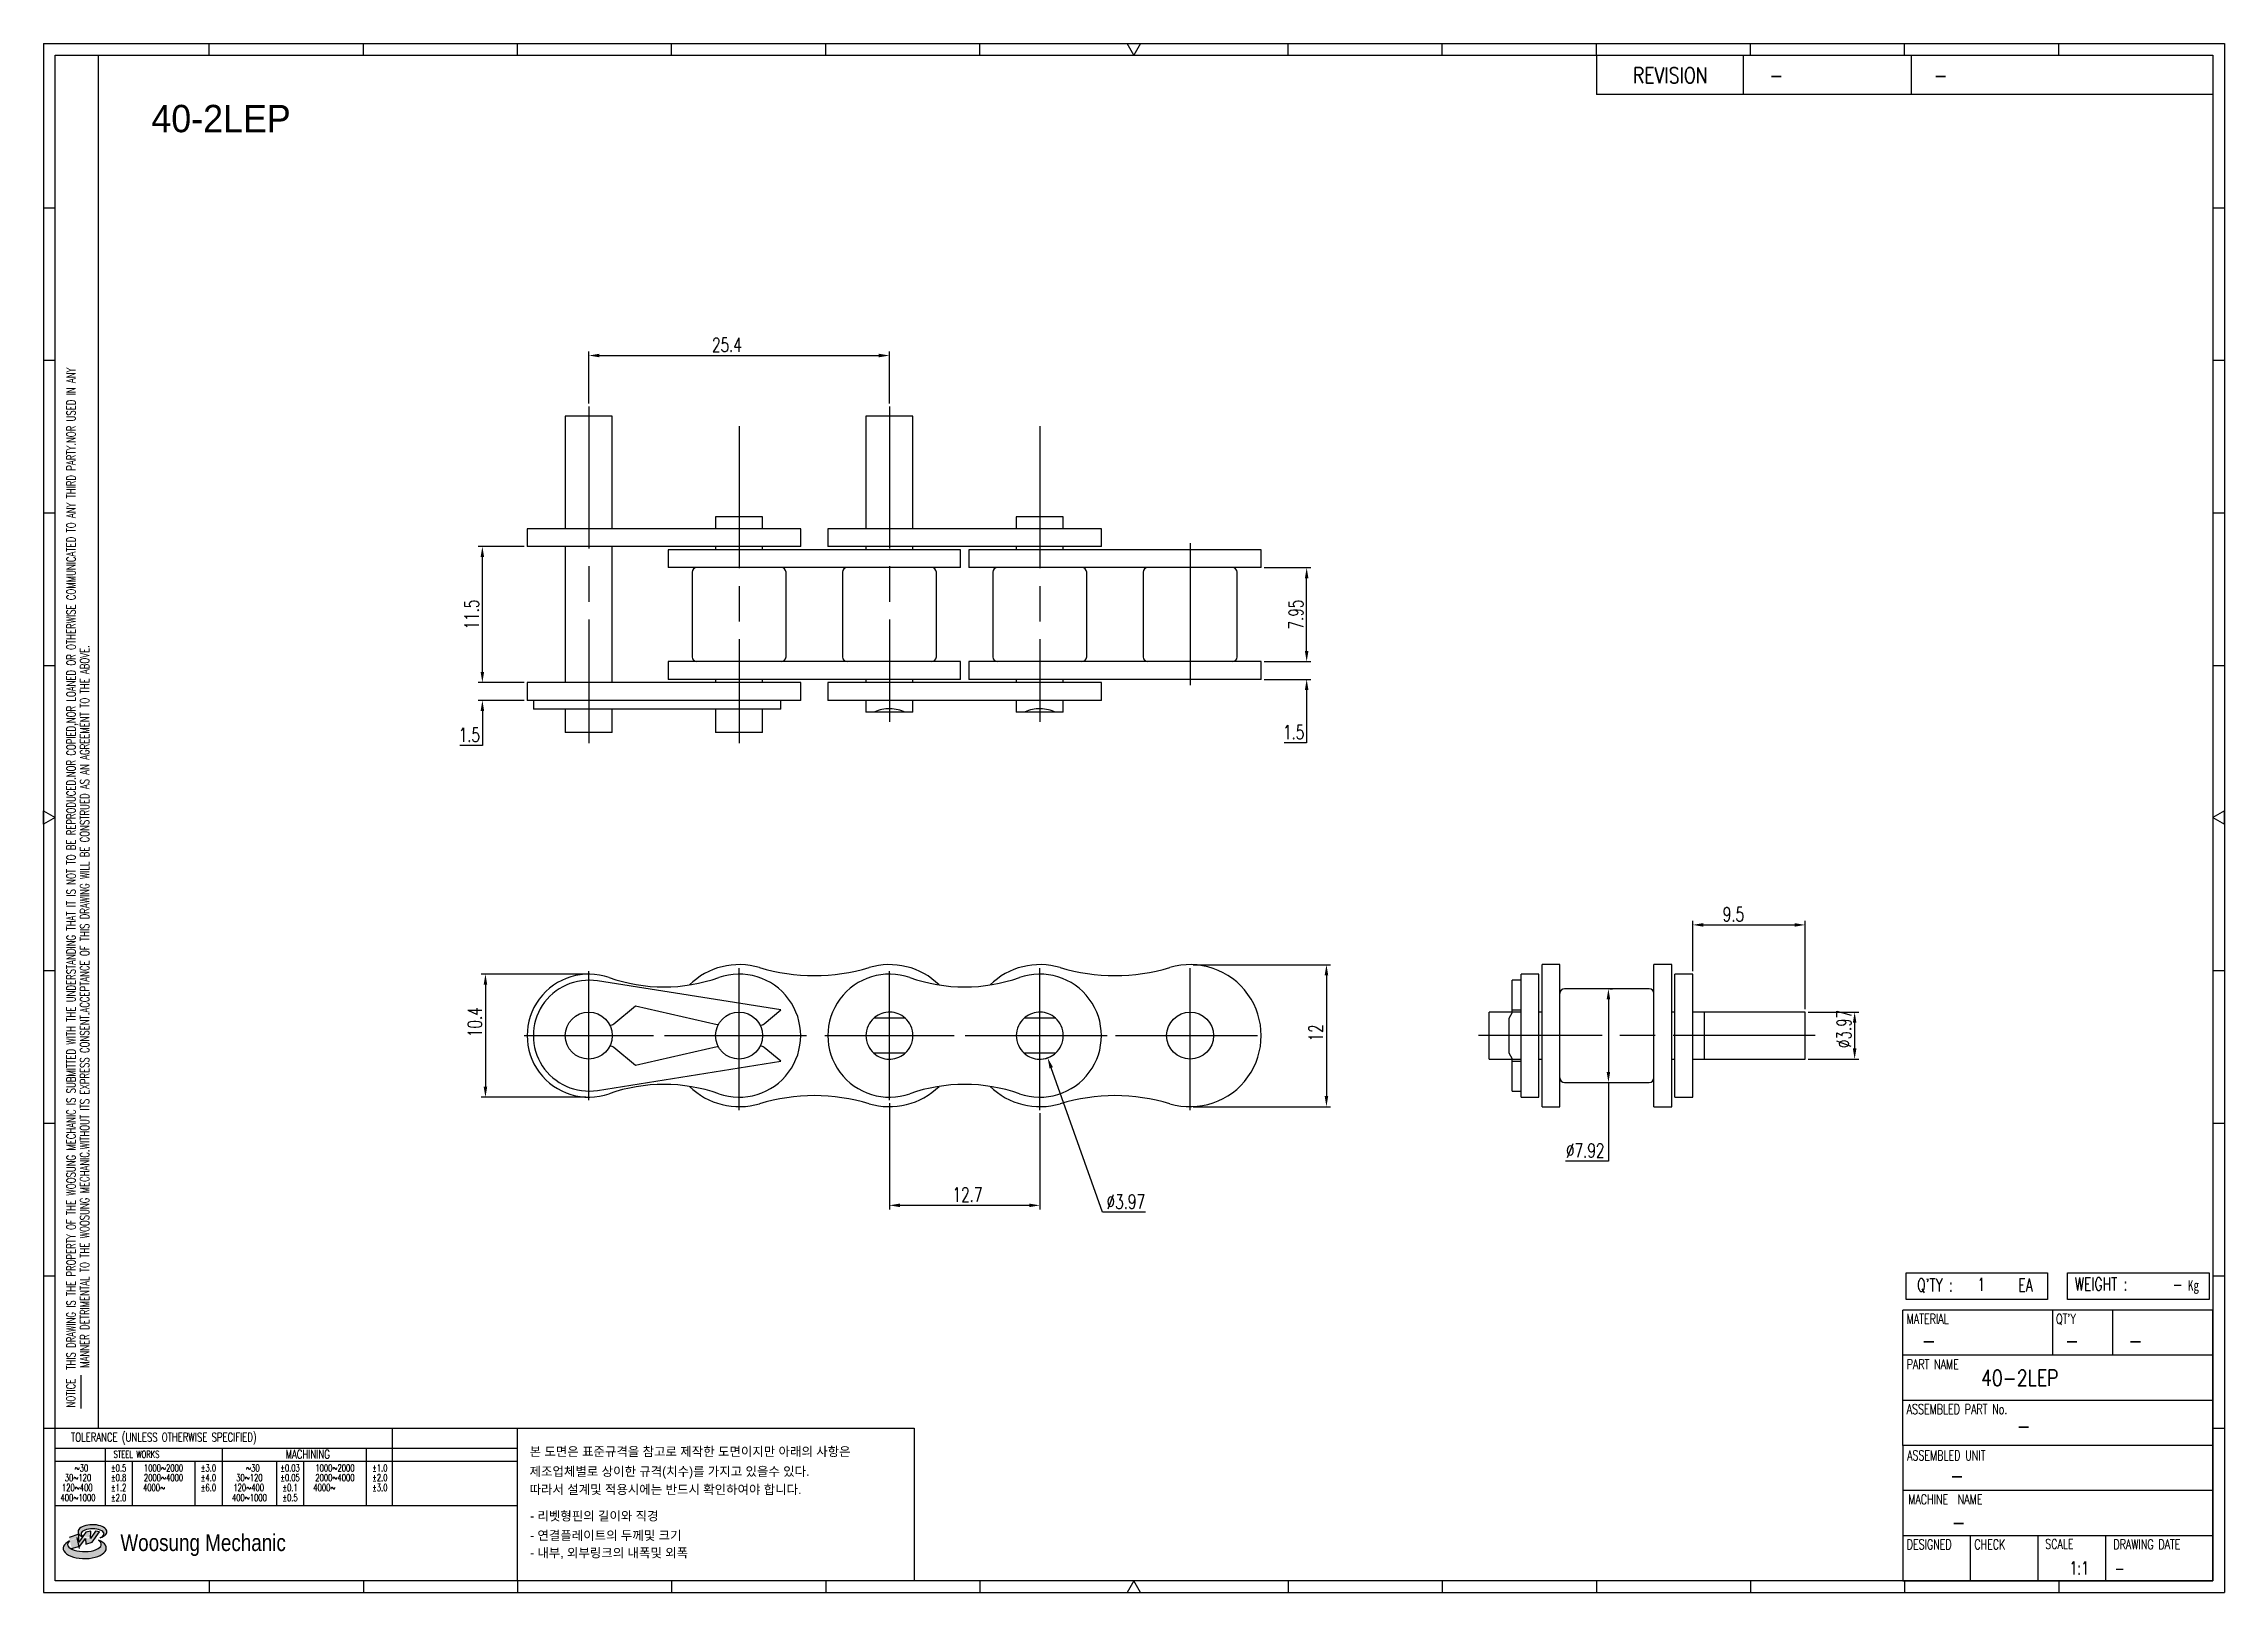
# Model space of a CAD drawing. Header units: millimetres. Extents: x 333 to 518, y 59 to 190.
import ezdxf
from ezdxf.enums import TextEntityAlignment as Align

# ---------------------------------------------------------------- set-up
doc = ezdxf.new("R2010")
doc.units = ezdxf.units.MM
doc.linetypes.add('AM_ISO08W050', pattern=[18, 12, -1.5, 3, -1.5])
doc.layers.get('Defpoints').update_dxf_attribs({"color": 80})
doc.layers.add('CL1', color=140, linetype='AM_ISO08W050', lineweight=25)
for name, color, linetype in [('S-DIM', 7, 'Continuous'), ('TITLE', 7, 'Continuous'), ('도면레이아웃', 7, 'Continuous')]:
    doc.layers.add(name, color=color, linetype=linetype)
doc.styles.add('HAN', font='ROMANS.shx', dxfattribs={"width": 0.7, "bigfont": 'whgtxt.shx'})
doc.styles.add('HKD_ST2', font='romans.shx', dxfattribs={"width": 0.7, "height": 4, "bigfont": '@extfont2.shx'})
doc.styles.add('HSG', font='SIMPLEX.shx', dxfattribs={"width": 0.7, "bigfont": 'HSG.shx'})
doc.styles.add('MtXpl_', font='Gulim.ttf')
doc.styles.add('SLDTEXTSTYLE4', font='arial.ttf', dxfattribs={"width": 0.8})
doc.dimstyles.new('AP0.5', dxfattribs={"dimscale": 0.5, "dimtxt": 2.4, "dimasz": 1.8, "dimexe": 0.7, "dimexo": 0.5, "dimgap": 0.6, "dimtad": 1, "dimtoh": 1, "dimrnd": 0.01, "dimzin": 9, "dimdsep": 46, "dimtxsty": 'HSG', "dimcen": 0, "dimclrd": 251, "dimclre": 251, "dimclrt": 60, "dimazin": 2, "dimtp": 1, "dimtm": 1, "dimtfac": 0.5, "dimtofl": 0, "dimtmove": 0, "dimatfit": 3, "dimfxl": 0, "dimtvp": 1, "dimtolj": 2, "dimlwd": -1, "dimlwe": -1, "dimarcsym": 0})

# ---------------------------------------------------------------- blocks, each defined once
blk = doc.blocks.new('MAST')
at = {"layer": '도면레이아웃'}
h = blk.add_hatch(color=10, dxfattribs=at)
h.paths.add_polyline_path([(1.544, 35.177), (1.554, 34.966), (1.779, 35.034), (2.054, 35.422), (1.908, 35.446), (1.728, 35.167), (1.741, 35.439), (1.547, 35.405), (1.292, 35.041), (1.295, 35.33), (0.943, 35.208), (1.03, 34.8), (1.336, 34.885)])
edge = h.paths.add_edge_path()
edge.add_ellipse((1.795, 35.421), major_axis=(-0.53, 0), ratio=0.487785, start_angle=122.36065, end_angle=403.39574)
edge.add_line((1.411, 35.244), (1.419, 35.261))
edge.add_ellipse((1.798, 35.344), major_axis=(-0.423, 0), ratio=0.444396, start_angle=131.58977, end_angle=386.19408, ccw=False)
edge = h.paths.add_edge_path()
edge.add_ellipse((1.512, 34.815), major_axis=(-0.793, 0), ratio=0.480113, start_angle=314.67633, end_angle=590.85213)
edge.add_ellipse((1.501, 34.958), major_axis=(-0.62, 0), ratio=0.43311, start_angle=331.7024, end_angle=574.42495, ccw=False)
at = {"color": 140}
for p, q in [((0, 90.118), (80.15, 90.118)), ((0, 90.118), (0, 33.191)), ((80.15, 90.118), (80.15, 33.191)), ((57.068, 89.693), (57.068, 88.246)), ((62.47, 89.693), (62.47, 88.246)), ((68.635, 89.693), (68.635, 88.246)), ((79.725, 88.246), (57.068, 88.246)), ((68.449, 43.961), (68.449, 44.936)), ((68.449, 44.936), (73.654, 44.936)), ((73.654, 44.936), (73.654, 43.961)), ((74.39, 43.961), (74.39, 44.936)), ((74.39, 44.936), (79.595, 44.936)), ((79.595, 44.936), (79.595, 43.961)), ((68.336, 38.59), (68.336, 43.563)), ((79.725, 43.563), (68.336, 43.563)), ((73.654, 43.961), (68.449, 43.961)), ((73.827, 43.563), (73.827, 41.905)), ((79.595, 43.961), (74.39, 43.961)), ((76.037, 43.563), (76.037, 41.905)), ((79.725, 38.59), (79.725, 43.563)), ((79.725, 41.905), (68.336, 41.905)), ((79.725, 40.248), (68.336, 40.248)), ((68.336, 38.59), (68.336, 33.616)), ((79.725, 38.59), (68.336, 38.59)), ((79.725, 33.616), (79.725, 38.59)), ((79.725, 36.932), (68.336, 36.932)), ((79.725, 35.274), (68.336, 35.274)), ((70.822, 33.616), (70.822, 35.274)), ((73.309, 33.616), (73.309, 35.274)), ((75.796, 33.616), (75.796, 35.274)), ((0, 33.191), (80.15, 33.191)), ((68.336, 33.616), (79.725, 33.616))]:
    blk.add_line(p, q, dxfattribs=at)
for p, q in [((6.089, 89.693), (6.089, 90.118)), ((11.753, 89.693), (11.753, 90.118)), ((17.418, 89.693), (17.418, 90.118)), ((23.082, 89.693), (23.082, 90.118)), ((28.746, 89.693), (28.746, 90.118)), ((34.411, 89.693), (34.411, 90.118)), ((45.739, 89.693), (45.739, 90.118)), ((51.404, 89.693), (51.404, 90.118)), ((57.068, 89.693), (57.068, 90.118)), ((62.732, 89.693), (62.732, 90.118)), ((68.397, 89.693), (68.397, 90.118)), ((74.061, 89.693), (74.061, 90.118)), ((0, 84.085), (0.425, 84.085)), ((79.725, 84.085), (80.15, 84.085)), ((0, 78.478), (0.425, 78.478)), ((79.725, 78.478), (80.15, 78.478)), ((0, 72.87), (0.425, 72.87)), ((79.725, 72.87), (80.15, 72.87)), ((0, 67.262), (0.425, 67.262)), ((79.725, 67.262), (80.15, 67.262)), ((0, 56.047), (0.425, 56.047)), ((79.725, 56.047), (80.15, 56.047)), ((0, 50.439), (0.425, 50.439)), ((79.725, 50.439), (80.15, 50.439)), ((0, 44.832), (0.425, 44.832)), ((79.725, 44.832), (80.15, 44.832)), ((1.377, 39.947), (1.377, 41.174)), ((0, 39.224), (0.425, 39.224)), ((79.725, 39.224), (80.15, 39.224)), ((6.089, 33.616), (6.089, 33.191)), ((11.753, 33.616), (11.753, 33.191)), ((17.418, 33.616), (17.418, 33.191)), ((23.082, 33.616), (23.082, 33.191)), ((28.746, 33.616), (28.746, 33.191)), ((34.411, 33.616), (34.411, 33.191)), ((45.739, 33.616), (45.739, 33.191)), ((51.404, 33.616), (51.404, 33.191)), ((57.068, 33.616), (57.068, 33.191)), ((62.732, 33.616), (62.732, 33.191)), ((68.397, 33.616), (68.397, 33.191)), ((74.061, 33.616), (74.061, 33.191))]:
    blk.add_line(p, q)
at = {"color": 2}
for p, q in [((2.017, 39.224), (2.017, 89.693)), ((0.425, 39.224), (17.418, 39.224)), ((0.425, 38.487), (17.418, 38.487)), ((2.257, 38.487), (2.257, 36.382)), ((6.557, 38.5), (6.557, 36.382)), ((11.857, 38.487), (11.857, 36.382)), ((12.816, 39.224), (12.816, 36.382)), ((17.418, 33.616), (17.418, 39.224)), ((0.425, 38.012), (17.418, 38.012)), ((3.257, 38.012), (3.257, 36.382)), ((5.557, 38.012), (5.557, 36.382)), ((8.557, 38.012), (8.557, 36.382)), ((9.557, 38.026), (9.557, 36.382)), ((0.425, 36.382), (17.418, 36.382))]:
    blk.add_line(p, q, dxfattribs=at)
for points in [[(40.075, 89.693), (39.83, 90.118), (40.32, 90.118)], [(0.425, 61.679), (0, 61.433), (0, 61.924)], [(79.725, 61.679), (80.15, 61.433), (80.15, 61.924)], [(40.075, 33.616), (39.83, 33.191), (40.32, 33.191)]]:
    blk.add_lwpolyline(points, close=True)
at = {"color": 140}
blk.add_lwpolyline([(0.425, 89.693), (79.725, 89.693), (79.725, 33.616), (0.425, 33.616)], close=True, dxfattribs=at)
at = {"layer": '도면레이아웃'}
for p, q in [((1.295, 35.33), (0.943, 35.208)), ((1.547, 35.405), (1.292, 35.041)), ((1.292, 35.041), (1.295, 35.33)), ((1.741, 35.439), (1.547, 35.405)), ((1.908, 35.446), (1.728, 35.167)), ((1.728, 35.167), (1.741, 35.439)), ((1.779, 35.034), (2.054, 35.422)), ((2.054, 35.422), (1.908, 35.446)), ((1.03, 34.8), (1.336, 34.885)), ((1.224, 35.208), (1.311, 34.8)), ((1.224, 35.208), (1.224, 35.208)), ((1.336, 34.885), (1.544, 35.177)), ((1.419, 35.261), (1.411, 35.244)), ((1.544, 35.177), (1.554, 34.966)), ((1.554, 34.966), (1.779, 35.034))]:
    blk.add_line(p, q, dxfattribs=at)
for centre, major_axis, ratio, start_param, end_param in [((1.795, 35.421), (-0.53, 0), 0.487785, 2.135596, 7.040584), ((1.798, 35.344), (-0.423, 0), 0.444396, 2.296675, 6.740358), ((1.512, 34.815), (-0.793, 0), 0.480113, 5.492138, 10.312315), ((1.501, 34.958), (-0.62, 0), 0.43311, 5.789299, 10.025607)]:
    blk.add_ellipse(centre, major_axis=major_axis, ratio=ratio, start_param=start_param, end_param=end_param, dxfattribs=at)
for s, height, style, width, p in [('REVISION', 0.5806, 'HAN', 0.8, (58.415, 88.664)), ('-', 0.581, 'HAN', 0.8, (63.426, 88.664)), ('-', 0.581, 'HAN', 0.8, (69.468, 88.664)), ("Q'TY : ", 0.4746, 'HKD_ST2', 0.7, (68.857, 44.253)), ('1', 0.475, 'HKD_ST2', 0.7, (71.071, 44.275)), ('EA', 0.4746, 'HKD_ST2', 0.7, (72.578, 44.253)), ('WEIGHT : ', 0.4746, 'HKD_ST2', 0.7, (74.65, 44.286)), ('-', 0.581, 'HAN', 0.8, (69.029, 42.157)), ('-', 0.581, 'HAN', 0.8, (74.289, 42.157)), ('-', 0.581, 'HAN', 0.8, (76.623, 42.157)), ('-', 0.581, 'HAN', 0.8, (72.515, 39.013)), ('-', 0.581, 'HAN', 0.8, (70.067, 37.189)), ('-', 0.581, 'HAN', 0.8, (70.126, 35.48)), ('1:1', 0.4746, 'HKD_ST2', 0.7, (74.458, 33.848)), ('-', 0.475, 'HKD_ST2', 0.7, (76.112, 33.837))]:
    blk.add_text(s, height=height, dxfattribs=dict(style=style, width=width)).set_placement(p)
at = {"color": 6, "style": 'HKD_ST2', "width": 0.7}
for s, p in [(' THIS DRAWING IS THE PROPERTY OF THE WOOSUNG MECHANIC IS SUBMITTED WITH THE UNDERSTANDING THAT IT IS NOT TO BE REPRODUCED.NOR COPIED,NOR LOANED OR OTHERWISE COMMUNICATED TO ANY THIRD PARTY.NOR USED IN ANY', (1.173, 41.217)), ('MANNER DETRIMENTAL TO THE WOOSUNG MECHANIC.WITHOUT ITS EXPRESS CONSENT.ACCEPTANCE OF THIS DRAWING WILL BE CONSTRUED AS AN AGREEMENT TO THE ABOVE.', (1.672, 41.447))]:
    blk.add_text(s, height=0.326266, rotation=90, dxfattribs=at).set_placement(p)
at = {"style": 'HKD_ST2', "width": 0.7}
blk.add_text('-', height=0.475, dxfattribs=at).set_placement((78.613, 44.286), align=Align.RIGHT)
at = {"color": 254, "style": 'HKD_ST2', "width": 0.7}
for s, height, p in [('MATERIAL', 0.3651, (68.474, 43.425)), ("QT'Y", 0.3651, (73.965, 43.425)), ('PART NAME', 0.3651, (68.474, 41.756)), ('ASSEMBLED PART No.', 0.36511, (68.474, 40.109)), ('ASSEMBLED UNIT', 0.36511, (68.49, 38.408)), ('MACHINE  NAME', 0.36511, (68.532, 36.794)), ('DESIGNED', 0.3651, (68.474, 35.136)), ('CHECK', 0.3651, (70.961, 35.136)), ('SCALE', 0.3651, (73.566, 35.153)), ('DRAWING DATE', 0.36511, (76.071, 35.141))]:
    blk.add_text(s, height=height, dxfattribs=at).set_placement(p, align=Align.TOP_LEFT)
at = {"style": 'HKD_ST2', "width": 0.7}
blk.add_text('NOTICE', height=0.3263, rotation=90, dxfattribs=at).set_placement((1.163, 39.988))
blk.add_text('TOLERANCE (UNLESS OTHERWISE SPECIFIED)', height=0.32627, dxfattribs=at).set_placement((4.417, 38.896), align=Align.MIDDLE_CENTER)
at = {"color": 4, "style": 'HKD_ST2', "width": 0.7}
for s, height, p in [('%%12630', 0.261, (1.389, 37.762)), ('1000%%1262000', 0.26101, (4.407, 37.762)), ('%%12630', 0.261, (7.689, 37.762)), ('1000%%1262000', 0.26101, (10.707, 37.762)), ('120%%126400', 0.26101, (1.237, 37.045)), ('30%%126120', 0.261, (1.263, 37.411)), ('4000%%126', 0.261, (4.061, 37.045)), ('2000%%1264000', 0.26101, (4.407, 37.411)), ('120%%126400', 0.26101, (7.537, 37.045)), ('30%%126120', 0.261, (7.563, 37.411)), ('4000%%126', 0.261, (10.321, 37.045)), ('2000%%1264000', 0.26101, (10.707, 37.411)), ('400%%1261000', 0.26101, (1.263, 36.67)), ('400%%1261000', 0.26101, (7.563, 36.67))]:
    blk.add_text(s, height=height, dxfattribs=at).set_placement(p, align=Align.MIDDLE_CENTER)
for s, height, p in [('%%P0.5', 0.261, (2.757, 37.762)), ('STEEL WORKS', 0.26101, (3.416, 38.268)), ('%%P3.0', 0.261, (6.057, 37.762)), ('%%P0.03', 0.261, (9.057, 37.762)), ('MACHINING', 0.3263, (9.707, 38.27)), ('%%P1.0', 0.261, (12.357, 37.762)), ('%%P0.8', 0.261, (2.757, 37.411)), ('%%P1.2', 0.261, (2.757, 37.045)), ('%%P4.0', 0.261, (6.057, 37.411)), ('%%P6.0', 0.261, (6.057, 37.045)), ('%%P0.05', 0.261, (9.057, 37.411)), ('%%P0.1', 0.261, (9.057, 37.045)), ('%%P2.0', 0.261, (12.357, 37.411)), ('%%P3.0', 0.261, (12.357, 37.045)), ('%%P2.0', 0.261, (2.757, 36.67)), ('%%P0.5', 0.261, (9.057, 36.67))]:
    blk.add_text(s, height=height, dxfattribs=at).set_placement(p, align=Align.MIDDLE)
at = {"color": 1, "style": 'SLDTEXTSTYLE4', "width": 0.8}
blk.add_text('Woosung Mechanic', height=0.61957, dxfattribs=at).set_placement((2.822, 34.711))
at = {"layer": 'TITLE', "width": 0.8}
blk.add_text('Kg', height=0.3789, dxfattribs=at).set_placement((78.807, 44.286))
blk = doc.blocks.new('*D2')
at = {"layer": 'Defpoints', "color": 0, "transparency": 16777216}
for p in [(436.32, 137.68), (440.16, 137.68), (436.32, 136.18)]:
    blk.add_point(p, dxfattribs=at)
at = {"layer": 'S-DIM', "color": 251, "transparency": 16777216}
for p, q in [((440.16, 138.58), (440.16, 139.48)), ((436.57, 137.68), (440.51, 137.68)), ((436.57, 136.18), (440.51, 136.18)), ((440.16, 135.28), (440.16, 130.82)), ((440.16, 130.82), (438.26, 130.82))]:
    blk.add_line(p, q, dxfattribs=at)
for points in [[(440.01, 138.58), (440.31, 138.58), (440.16, 137.68)], [(440.01, 135.28), (440.31, 135.28), (440.16, 136.18)]]:
    blk.add_solid(points, dxfattribs=at)
at = {"layer": 'S-DIM', "color": 60, "transparency": 16777216, "insert": (439.06, 131.72), "char_height": 1.2, "attachment_point": 5, "style": 'HSG'}
blk.add_mtext('\\A2;1.5', dxfattribs=at)
blk = doc.blocks.new('*D3')
at = {"layer": 'Defpoints', "color": 0, "transparency": 16777216}
for p in [(436.32, 145.63), (440.16, 145.63), (436.32, 137.68)]:
    blk.add_point(p, dxfattribs=at)
at = {"layer": 'S-DIM', "color": 251, "transparency": 16777216}
for p, q in [((436.57, 145.63), (440.51, 145.63)), ((440.16, 138.58), (440.16, 144.73)), ((436.57, 137.68), (440.51, 137.68))]:
    blk.add_line(p, q, dxfattribs=at)
for points in [[(440.01, 144.73), (440.31, 144.73), (440.16, 145.63)], [(440.01, 138.58), (440.31, 138.58), (440.16, 137.68)]]:
    blk.add_solid(points, dxfattribs=at)
at = {"layer": 'S-DIM', "color": 60, "transparency": 16777216, "insert": (439.26, 141.66), "char_height": 1.2, "attachment_point": 5, "rotation": 90, "style": 'HSG'}
blk.add_mtext('\\A2;7.95', dxfattribs=at)
blk = doc.blocks.new('*D4')
at = {"layer": 'Defpoints', "color": 0, "transparency": 16777216}
for p in [(404.92, 163.54), (379.52, 159.25), (404.92, 159.25)]:
    blk.add_point(p, dxfattribs=at)
at = {"layer": 'S-DIM', "color": 251, "transparency": 16777216}
for p, q in [((379.52, 159.5), (379.52, 163.89)), ((380.42, 163.54), (404.02, 163.54)), ((404.92, 159.5), (404.92, 163.89))]:
    blk.add_line(p, q, dxfattribs=at)
for points in [[(380.42, 163.69), (380.42, 163.39), (379.52, 163.54)], [(404.02, 163.69), (404.02, 163.39), (404.92, 163.54)]]:
    blk.add_solid(points, dxfattribs=at)
at = {"layer": 'S-DIM', "color": 60, "transparency": 16777216, "insert": (391.19, 164.44), "char_height": 1.2, "attachment_point": 5, "style": 'HSG'}
blk.add_mtext('\\A2;25.4', dxfattribs=at)
blk = doc.blocks.new('*D5')
at = {"layer": 'Defpoints', "color": 0, "transparency": 16777216}
for p in [(370.53, 135.91), (374.32, 135.91), (374.32, 134.41)]:
    blk.add_point(p, dxfattribs=at)
at = {"layer": 'S-DIM', "color": 251, "transparency": 16777216}
for p, q in [((370.53, 136.81), (370.53, 137.71)), ((374.07, 135.91), (370.18, 135.91)), ((374.07, 134.41), (370.18, 134.41)), ((370.53, 133.51), (370.53, 130.6)), ((370.53, 130.6), (368.63, 130.6))]:
    blk.add_line(p, q, dxfattribs=at)
for points in [[(370.38, 136.81), (370.68, 136.81), (370.53, 135.91)], [(370.38, 133.51), (370.68, 133.51), (370.53, 134.41)]]:
    blk.add_solid(points, dxfattribs=at)
at = {"layer": 'S-DIM', "color": 60, "transparency": 16777216, "insert": (369.43, 131.5), "char_height": 1.2, "attachment_point": 5, "style": 'HSG'}
blk.add_mtext('\\A2;1.5', dxfattribs=at)
blk = doc.blocks.new('*D6')
at = {"layer": 'Defpoints', "color": 0, "transparency": 16777216}
for p in [(370.53, 147.41), (374.32, 147.41), (374.32, 135.91)]:
    blk.add_point(p, dxfattribs=at)
at = {"layer": 'S-DIM', "color": 251, "transparency": 16777216}
for p, q in [((374.07, 147.41), (370.18, 147.41)), ((370.53, 136.81), (370.53, 146.51)), ((374.07, 135.91), (370.18, 135.91))]:
    blk.add_line(p, q, dxfattribs=at)
for points in [[(370.38, 146.51), (370.68, 146.51), (370.53, 147.41)], [(370.38, 136.81), (370.68, 136.81), (370.53, 135.91)]]:
    blk.add_solid(points, dxfattribs=at)
at = {"layer": 'S-DIM', "color": 60, "transparency": 16777216, "insert": (369.63, 141.66), "char_height": 1.2, "attachment_point": 5, "rotation": 90, "style": 'HSG'}
blk.add_mtext('\\A2;11.5', dxfattribs=at)
blk = doc.blocks.new('*D7')
at = {"layer": 'Defpoints', "color": 0, "transparency": 16777216}
for p in [(482.27, 115.44), (472.77, 111.28), (482.27, 108.07)]:
    blk.add_point(p, dxfattribs=at)
at = {"layer": 'S-DIM', "color": 251, "transparency": 16777216}
for p, q in [((472.77, 111.53), (472.77, 115.79)), ((473.67, 115.44), (481.37, 115.44)), ((482.27, 108.32), (482.27, 115.79))]:
    blk.add_line(p, q, dxfattribs=at)
for points in [[(473.67, 115.59), (473.67, 115.29), (472.77, 115.44)], [(481.37, 115.59), (481.37, 115.29), (482.27, 115.44)]]:
    blk.add_solid(points, dxfattribs=at)
at = {"layer": 'S-DIM', "color": 60, "transparency": 16777216, "insert": (476.21, 116.34), "char_height": 1.2, "attachment_point": 5, "style": 'HSG'}
blk.add_mtext('\\A2;9.5', dxfattribs=at)
blk = doc.blocks.new('*D8')
at = {"layer": 'Defpoints', "color": 0, "transparency": 16777216}
for p in [(482.27, 108.07), (482.27, 104.1), (486.45, 104.1)]:
    blk.add_point(p, dxfattribs=at)
at = {"layer": 'S-DIM', "color": 251, "transparency": 16777216}
for p, q in [((482.52, 108.07), (486.8, 108.07)), ((486.45, 107.17), (486.45, 105)), ((482.52, 104.1), (486.8, 104.1))]:
    blk.add_line(p, q, dxfattribs=at)
for points in [[(486.3, 107.17), (486.6, 107.17), (486.45, 108.07)], [(486.3, 105), (486.6, 105), (486.45, 104.1)]]:
    blk.add_solid(points, dxfattribs=at)
at = {"layer": 'S-DIM', "color": 60, "transparency": 16777216, "insert": (485.55, 106.65), "char_height": 1.2, "attachment_point": 5, "rotation": 90, "style": 'HSG'}
blk.add_mtext('\\A2;%%c3.97', dxfattribs=at)
blk = doc.blocks.new('*D9')
at = {"layer": 'Defpoints', "color": 0, "transparency": 16777216}
for p in [(465.52, 110.04), (465.52, 102.12), (465.65, 102.12)]:
    blk.add_point(p, dxfattribs=at)
at = {"layer": 'S-DIM', "color": 251, "transparency": 16777216}
for p, q in [((465.65, 109.14), (465.65, 103.02)), ((465.77, 110.04), (466, 110.04)), ((465.65, 102.12), (465.65, 95.48)), ((465.77, 102.12), (466, 102.12)), ((465.65, 95.48), (462.03, 95.48))]:
    blk.add_line(p, q, dxfattribs=at)
for points in [[(465.5, 109.14), (465.8, 109.14), (465.65, 110.04)], [(465.5, 103.02), (465.8, 103.02), (465.65, 102.12)]]:
    blk.add_solid(points, dxfattribs=at)
at = {"layer": 'S-DIM', "color": 60, "transparency": 16777216, "insert": (463.69, 96.38), "char_height": 1.2, "attachment_point": 5, "style": 'HSG'}
blk.add_mtext('\\A2;%%c7.92', dxfattribs=at)
blk = doc.blocks.new('*D10')
at = {"layer": 'Defpoints', "color": 0, "transparency": 16777216}
for p in [(430.32, 112.08), (430.32, 100.08), (441.83, 100.08)]:
    blk.add_point(p, dxfattribs=at)
at = {"layer": 'S-DIM', "color": 251, "transparency": 16777216}
for p, q in [((430.57, 112.08), (442.18, 112.08)), ((441.83, 111.18), (441.83, 100.98)), ((430.57, 100.08), (442.18, 100.08))]:
    blk.add_line(p, q, dxfattribs=at)
for points in [[(441.68, 111.18), (441.98, 111.18), (441.83, 112.08)], [(441.68, 100.98), (441.98, 100.98), (441.83, 100.08)]]:
    blk.add_solid(points, dxfattribs=at)
at = {"layer": 'S-DIM', "color": 60, "transparency": 16777216, "insert": (440.93, 106.32), "char_height": 1.2, "attachment_point": 5, "rotation": 90, "style": 'HSG'}
blk.add_mtext('\\A2;12', dxfattribs=at)
blk = doc.blocks.new('*D11')
at = {"layer": 'Defpoints', "color": 0, "transparency": 16777216}
for p in [(404.92, 100.62), (417.62, 99.78), (404.92, 91.75)]:
    blk.add_point(p, dxfattribs=at)
at = {"layer": 'S-DIM', "color": 251, "transparency": 16777216}
for p, q in [((404.92, 100.37), (404.92, 91.4)), ((417.62, 99.53), (417.62, 91.4)), ((416.72, 91.75), (405.82, 91.75))]:
    blk.add_line(p, q, dxfattribs=at)
for points in [[(405.82, 91.9), (405.82, 91.6), (404.92, 91.75)], [(416.72, 91.9), (416.72, 91.6), (417.62, 91.75)]]:
    blk.add_solid(points, dxfattribs=at)
at = {"layer": 'S-DIM', "color": 60, "transparency": 16777216, "insert": (411.51, 92.65), "char_height": 1.2, "attachment_point": 5, "style": 'HSG'}
blk.add_mtext('\\A2;12.7', dxfattribs=at)
blk = doc.blocks.new('*D12')
at = {"layer": 'Defpoints', "color": 0, "transparency": 16777216}
for p in [(379.52, 111.28), (370.79, 100.88), (379.52, 100.88)]:
    blk.add_point(p, dxfattribs=at)
at = {"layer": 'S-DIM', "color": 251, "transparency": 16777216}
for p, q in [((379.27, 111.28), (370.44, 111.28)), ((370.79, 110.38), (370.79, 101.78)), ((379.27, 100.88), (370.44, 100.88))]:
    blk.add_line(p, q, dxfattribs=at)
for points in [[(370.64, 110.38), (370.94, 110.38), (370.79, 111.28)], [(370.64, 101.78), (370.94, 101.78), (370.79, 100.88)]]:
    blk.add_solid(points, dxfattribs=at)
at = {"layer": 'S-DIM', "color": 60, "transparency": 16777216, "insert": (369.89, 107.22), "char_height": 1.2, "attachment_point": 5, "rotation": 90, "style": 'HSG'}
blk.add_mtext('\\A2;10.4', dxfattribs=at)
blk = doc.blocks.new('*D13')
at = {"layer": 'Defpoints', "color": 0, "transparency": 16777216}
for p in [(416.96, 107.96), (418.28, 104.21)]:
    blk.add_point(p, dxfattribs=at)
at = {"layer": 'S-DIM', "color": 251, "transparency": 16777216}
for p, q in [((422.92, 91.16), (418.58, 103.37)), ((426.54, 91.16), (422.92, 91.16))]:
    blk.add_line(p, q, dxfattribs=at)
blk.add_arc((417.62, 106.08), 1.99, 279.4323, 304.1935, dxfattribs=at)
blk.add_solid([(418.73, 103.42), (418.44, 103.32), (418.28, 104.21)], dxfattribs=at)
at = {"layer": 'S-DIM', "color": 60, "transparency": 16777216, "insert": (424.88, 92.06), "char_height": 1.2, "attachment_point": 5, "style": 'HSG'}
blk.add_mtext('\\A2;∅3.97', dxfattribs=at)

msp = doc.modelspace()

# ---------------------------------------------------------------- linework, layer by layer
for p, q in [((381.504, 158.408), (377.534, 158.408)), ((377.534, 158.408), (377.534, 148.908)), ((381.504, 148.908), (381.504, 158.408)), ((406.904, 158.408), (402.934, 158.408)), ((402.934, 158.408), (402.934, 148.908)), ((406.904, 148.908), (406.904, 158.408)), ((394.204, 149.908), (390.234, 149.908)), ((390.234, 149.908), (390.234, 148.908)), ((394.204, 148.908), (394.204, 149.908)), ((419.604, 149.908), (415.634, 149.908)), ((415.634, 149.908), (415.634, 148.908)), ((419.604, 148.908), (419.604, 149.908)), ((374.319, 148.908), (374.319, 147.408)), ((397.419, 148.908), (374.319, 148.908)), ((397.419, 147.408), (374.319, 147.408)), ((377.534, 147.408), (377.534, 135.908)), ((381.504, 135.908), (381.504, 147.408)), ((390.234, 147.408), (390.234, 147.133)), ((394.204, 147.133), (394.204, 147.408)), ((397.419, 147.408), (397.419, 148.908)), ((399.719, 148.908), (399.719, 147.408)), ((422.819, 148.908), (399.719, 148.908)), ((422.819, 147.408), (399.719, 147.408)), ((402.934, 147.408), (402.934, 147.133)), ((406.904, 147.133), (406.904, 147.408)), ((415.634, 147.408), (415.634, 147.133)), ((419.604, 147.133), (419.604, 147.408)), ((422.819, 147.408), (422.819, 148.908)), ((410.919, 147.133), (386.219, 147.133)), ((386.219, 147.133), (386.219, 145.633)), ((410.919, 145.633), (386.219, 145.633)), ((410.919, 145.633), (410.919, 147.133)), ((411.619, 147.133), (411.619, 145.633)), ((436.319, 147.133), (411.619, 147.133)), ((436.319, 145.633), (411.619, 145.633)), ((436.319, 145.633), (436.319, 147.133)), ((388.259, 145.235), (388.259, 138.08)), ((396.179, 138.08), (396.179, 145.235)), ((400.959, 145.235), (400.959, 138.08)), ((408.879, 138.08), (408.879, 145.235)), ((413.659, 145.235), (413.659, 138.08)), ((421.579, 138.08), (421.579, 145.235)), ((426.359, 145.235), (426.359, 138.08)), ((434.279, 138.08), (434.279, 145.235)), ((386.219, 137.683), (386.219, 136.183)), ((410.919, 137.683), (386.219, 137.683)), ((410.919, 136.183), (410.919, 137.683)), ((411.619, 137.683), (411.619, 136.183)), ((436.319, 137.683), (411.619, 137.683)), ((436.319, 136.183), (436.319, 137.683)), ((374.319, 135.908), (374.319, 134.408)), ((397.419, 135.908), (374.319, 135.908)), ((410.919, 136.183), (386.219, 136.183)), ((390.234, 136.183), (390.234, 135.908)), ((394.204, 135.908), (394.204, 136.183)), ((397.419, 134.408), (397.419, 135.908)), ((399.719, 135.908), (399.719, 134.408)), ((422.819, 135.908), (399.719, 135.908)), ((402.934, 136.183), (402.934, 135.908)), ((406.904, 135.908), (406.904, 136.183)), ((436.319, 136.183), (411.619, 136.183)), ((415.634, 136.183), (415.634, 135.908)), ((419.604, 135.908), (419.604, 136.183)), ((422.819, 134.408), (422.819, 135.908)), ((397.419, 134.408), (374.319, 134.408)), ((374.839, 134.408), (374.839, 133.658)), ((395.735, 133.658), (374.839, 133.658)), ((377.534, 133.658), (377.534, 131.708)), ((381.504, 131.708), (381.504, 133.658)), ((390.234, 133.658), (390.234, 131.708)), ((394.204, 131.708), (394.204, 133.658)), ((395.735, 133.658), (395.735, 134.408)), ((422.819, 134.408), (399.719, 134.408)), ((402.934, 134.408), (402.934, 133.408)), ((406.904, 133.408), (402.934, 133.408)), ((403.681, 133.444), (403.606, 133.408)), ((403.821, 133.503), (403.681, 133.444)), ((403.97, 133.555), (403.821, 133.503)), ((404.125, 133.599), (403.97, 133.555)), ((404.287, 133.635), (404.125, 133.599)), ((404.453, 133.662), (404.287, 133.635)), ((404.623, 133.682), (404.453, 133.662)), ((404.795, 133.692), (404.623, 133.682)), ((404.968, 133.694), (404.795, 133.692)), ((405.141, 133.687), (404.968, 133.694)), ((405.312, 133.672), (405.141, 133.687)), ((405.48, 133.648), (405.312, 133.672)), ((405.644, 133.615), (405.48, 133.648)), ((405.802, 133.575), (405.644, 133.615)), ((405.954, 133.527), (405.802, 133.575)), ((406.098, 133.471), (405.954, 133.527)), ((406.232, 133.408), (406.098, 133.471)), ((406.904, 133.408), (406.904, 134.408)), ((415.634, 134.408), (415.634, 133.408)), ((419.604, 133.408), (415.634, 133.408)), ((416.381, 133.444), (416.306, 133.408)), ((416.521, 133.503), (416.381, 133.444)), ((416.67, 133.555), (416.521, 133.503)), ((416.825, 133.599), (416.67, 133.555)), ((416.987, 133.635), (416.825, 133.599)), ((417.153, 133.662), (416.987, 133.635)), ((417.323, 133.682), (417.153, 133.662)), ((417.495, 133.692), (417.323, 133.682)), ((417.668, 133.694), (417.495, 133.692)), ((417.841, 133.687), (417.668, 133.694)), ((418.012, 133.672), (417.841, 133.687)), ((418.18, 133.648), (418.012, 133.672)), ((418.344, 133.615), (418.18, 133.648)), ((418.502, 133.575), (418.344, 133.615)), ((418.654, 133.527), (418.502, 133.575)), ((418.798, 133.471), (418.654, 133.527)), ((418.932, 133.408), (418.798, 133.471)), ((419.604, 133.408), (419.604, 134.408)), ((381.504, 131.708), (377.534, 131.708)), ((394.204, 131.708), (390.234, 131.708)), ((395.735, 108.255), (380.252, 110.707)), ((458.272, 110.765), (457.522, 110.765)), ((457.522, 108.006), (457.522, 110.765)), ((459.772, 111.285), (458.272, 111.285)), ((458.272, 100.885), (458.272, 111.285)), ((459.772, 100.885), (459.772, 111.285)), ((461.547, 112.085), (460.047, 112.085)), ((460.047, 100.085), (460.047, 112.085)), ((461.547, 100.085), (461.547, 112.085)), ((470.997, 112.085), (469.497, 112.085)), ((469.497, 100.085), (469.497, 112.085)), ((470.997, 100.085), (470.997, 112.085)), ((472.772, 111.285), (471.272, 111.285)), ((471.272, 100.885), (471.272, 111.285)), ((472.772, 100.885), (472.772, 111.285)), ((469.099, 110.045), (461.944, 110.045)), ((381.639, 107.083), (383.459, 108.611)), ((383.459, 108.611), (390.368, 107.035)), ((394.339, 107.083), (395.735, 108.255)), ((403.681, 107.636), (403.606, 107.573)), ((406.232, 107.573), (403.606, 107.573)), ((403.821, 107.738), (403.681, 107.636)), ((403.97, 107.828), (403.821, 107.738)), ((404.125, 107.904), (403.97, 107.828)), ((404.287, 107.966), (404.125, 107.904)), ((404.453, 108.014), (404.287, 107.966)), ((404.623, 108.047), (404.453, 108.014)), ((404.795, 108.066), (404.623, 108.047)), ((404.968, 108.069), (404.795, 108.066)), ((405.141, 108.057), (404.968, 108.069)), ((405.312, 108.03), (405.141, 108.057)), ((405.48, 107.989), (405.312, 108.03)), ((405.644, 107.933), (405.48, 107.989)), ((405.802, 107.862), (405.644, 107.933)), ((405.954, 107.779), (405.802, 107.862)), ((406.098, 107.682), (405.954, 107.779)), ((406.232, 107.573), (406.098, 107.682)), ((416.381, 107.636), (416.306, 107.573)), ((418.932, 107.573), (416.306, 107.573)), ((416.521, 107.738), (416.381, 107.636)), ((416.67, 107.828), (416.521, 107.738)), ((416.825, 107.904), (416.67, 107.828)), ((416.987, 107.966), (416.825, 107.904)), ((417.153, 108.014), (416.987, 107.966)), ((417.323, 108.047), (417.153, 108.014)), ((417.495, 108.066), (417.323, 108.047)), ((417.668, 108.069), (417.495, 108.066)), ((417.841, 108.057), (417.668, 108.069)), ((418.012, 108.03), (417.841, 108.057)), ((418.18, 107.989), (418.012, 108.03)), ((418.344, 107.933), (418.18, 107.989)), ((418.502, 107.862), (418.344, 107.933)), ((418.654, 107.779), (418.502, 107.862)), ((418.798, 107.682), (418.654, 107.779)), ((418.932, 107.573), (418.798, 107.682)), ((455.572, 104.1), (455.572, 108.07)), ((457.522, 108.07), (455.572, 108.07)), ((457.272, 107.573), (457.558, 108.07)), ((457.272, 104.596), (457.272, 107.573)), ((457.522, 108.255), (458.272, 108.255)), ((458.272, 108.07), (457.558, 108.07)), ((460.047, 108.07), (459.772, 108.07)), ((471.272, 108.07), (470.997, 108.07)), ((482.272, 108.07), (472.772, 108.07)), ((473.772, 104.1), (473.772, 108.07)), ((482.272, 104.1), (482.272, 108.07)), ((383.459, 103.559), (381.639, 105.086)), ((390.368, 105.134), (383.459, 103.559)), ((395.735, 103.915), (394.339, 105.086)), ((380.252, 101.462), (395.735, 103.915)), ((403.606, 104.596), (403.741, 104.487)), ((406.232, 104.596), (403.606, 104.596)), ((403.741, 104.487), (403.885, 104.39)), ((403.885, 104.39), (404.037, 104.307)), ((404.037, 104.307), (404.195, 104.237)), ((404.195, 104.237), (404.359, 104.18)), ((404.359, 104.18), (404.527, 104.139)), ((404.527, 104.139), (404.698, 104.112)), ((404.698, 104.112), (404.871, 104.1)), ((404.871, 104.1), (405.044, 104.103)), ((405.044, 104.103), (405.216, 104.122)), ((405.216, 104.122), (405.386, 104.155)), ((405.386, 104.155), (405.552, 104.203)), ((405.552, 104.203), (405.714, 104.265)), ((405.714, 104.265), (405.869, 104.342)), ((405.869, 104.342), (406.018, 104.431)), ((406.018, 104.431), (406.158, 104.533)), ((406.158, 104.533), (406.232, 104.596)), ((416.306, 104.596), (416.441, 104.487)), ((418.932, 104.596), (416.306, 104.596)), ((416.441, 104.487), (416.585, 104.39)), ((416.585, 104.39), (416.737, 104.307)), ((416.737, 104.307), (416.895, 104.237)), ((416.895, 104.237), (417.059, 104.18)), ((417.059, 104.18), (417.227, 104.139)), ((417.227, 104.139), (417.398, 104.112)), ((417.398, 104.112), (417.571, 104.1)), ((417.571, 104.1), (417.744, 104.103)), ((417.744, 104.103), (417.916, 104.122)), ((417.916, 104.122), (418.086, 104.155)), ((418.086, 104.155), (418.252, 104.203)), ((418.252, 104.203), (418.414, 104.265)), ((418.414, 104.265), (418.569, 104.342)), ((418.569, 104.342), (418.718, 104.431)), ((418.718, 104.431), (418.858, 104.533)), ((418.858, 104.533), (418.932, 104.596)), ((455.572, 104.1), (457.522, 104.1)), ((457.558, 104.1), (457.272, 104.596)), ((457.522, 101.405), (457.522, 104.163)), ((457.522, 103.915), (458.272, 103.915)), ((457.558, 104.1), (458.272, 104.1)), ((459.772, 104.1), (460.047, 104.1)), ((470.997, 104.1), (471.272, 104.1)), ((472.772, 104.1), (482.272, 104.1)), ((457.522, 101.405), (458.272, 101.405)), ((461.944, 102.125), (469.099, 102.125)), ((458.272, 100.885), (459.772, 100.885)), ((460.047, 100.085), (461.547, 100.085)), ((469.497, 100.085), (470.997, 100.085)), ((471.272, 100.885), (472.772, 100.885))]:
    msp.add_line(p, q)
at = {"color": 140}
msp.add_lwpolyline([(373.5, 72.917), (407.01, 72.917), (407.01, 60.029), (373.5, 60.029)], close=True, dxfattribs=at)
for centre in [(379.519, 106.085), (392.219, 106.085), (430.319, 106.085)]:
    msp.add_circle(centre, 1.985)
for centre, radius, start, end in [((388.657, 145.235), 0.397, 90, 180), ((395.782, 145.235), 0.398, 0, 90), ((401.357, 145.235), 0.398, 90, 180), ((408.482, 145.235), 0.398, 0, 90), ((414.057, 145.235), 0.398, 90, 180), ((421.182, 145.235), 0.397, 360, 90), ((426.757, 145.235), 0.398, 90, 180), ((433.882, 145.235), 0.397, 360, 90), ((388.657, 138.08), 0.397, 180, 270), ((395.782, 138.08), 0.397, 270, 0), ((401.357, 138.08), 0.398, 180, 270), ((408.482, 138.08), 0.398, 270, 0), ((414.057, 138.08), 0.398, 180, 270), ((421.182, 138.08), 0.397, 270, 0), ((426.757, 138.08), 0.398, 180, 270), ((433.882, 138.08), 0.398, 270, 0), ((379.519, 106.085), 5.2, 70.62527, 289.37473), ((379.519, 106.085), 4.68, 81, 279), ((385.869, 124.142), 13.941, 250.62527, 289.37473), ((392.219, 106.085), 6, 73.32821, 134.46038), ((392.219, 106.085), 5.2, 250.62527, 109.37473), ((398.569, 127.288), 16.134, 253.32821, 286.67179), ((404.919, 106.085), 5.2, 70.62527, 289.37473), ((404.919, 106.085), 6, 45.53962, 106.67179), ((411.269, 124.142), 13.941, 250.62527, 289.37473), ((417.619, 106.085), 6, 73.32821, 134.46038), ((417.619, 106.085), 5.2, 250.62527, 109.37473), ((423.969, 127.288), 16.134, 253.32821, 286.67179), ((430.319, 106.085), 6, 253.32821, 106.67179), ((461.944, 109.647), 0.398, 90, 180), ((469.099, 109.647), 0.398, 0, 90), ((381.305, 107.481), 0.52, 269.51127, 310), ((390.483, 107.542), 0.52, 257.15499, 268.51202), ((394.005, 107.481), 0.52, 269.51127, 310), ((404.919, 106.085), 1.985, 131.40962, 228.59038), ((404.919, 106.085), 1.985, 311.40962, 48.59038), ((417.619, 106.085), 1.985, 131.40962, 228.59038), ((417.619, 106.085), 1.985, 311.40962, 48.59038), ((381.305, 104.688), 0.52, 50, 90.48873), ((390.483, 104.627), 0.52, 91.48798, 102.84501), ((394.005, 104.688), 0.52, 50, 90.48873), ((385.869, 88.027), 13.941, 70.62527, 109.37473), ((392.219, 106.085), 6, 225.53962, 286.67179), ((404.919, 106.085), 6, 253.32821, 314.46038), ((411.269, 88.027), 13.941, 70.62527, 109.37473), ((417.619, 106.085), 6, 225.53962, 286.67179), ((461.944, 102.522), 0.398, 180, 270), ((469.099, 102.522), 0.398, 270, 0), ((398.569, 84.881), 16.134, 73.32821, 106.67179), ((423.969, 84.881), 16.134, 73.32821, 106.67179)]:
    msp.add_arc(centre, radius, start, end)
at = {"layer": 'CL1'}
for p, q in [((379.519, 159.245), (379.519, 130.798)), ((404.919, 159.245), (404.919, 132.583)), ((392.219, 157.57), (392.219, 130.798)), ((417.619, 157.57), (417.619, 132.583)), ((430.319, 147.68), (430.319, 135.635)), ((392.219, 99.785), (392.219, 112.385)), ((417.619, 99.785), (417.619, 112.385)), ((430.319, 99.785), (430.319, 112.385)), ((379.519, 100.625), (379.519, 111.545)), ((404.919, 100.625), (404.919, 111.545)), ((374.059, 106.085), (384.979, 106.085)), ((385.919, 106.085), (398.519, 106.085)), ((399.459, 106.085), (410.379, 106.085)), ((411.319, 106.085), (423.919, 106.085)), ((424.019, 106.085), (436.619, 106.085)), ((483.109, 106.085), (454.662, 106.085))]:
    msp.add_line(p, q, dxfattribs=at)

# ---------------------------------------------------------------- block references
at = {"color": 140, "xscale": 2.29835428307775, "yscale": 2.29835428307775, "zscale": 2.29835428307775}
msp.add_blockref('MAST', (333.468, -17.233), dxfattribs=at)

# ---------------------------------------------------------------- texts
at = {"color": 254, "style": 'MtXpl_'}
msp.add_text('40-2LEP', height=2.3129, dxfattribs=at).set_placement((342.569, 182.402))
at = {"style": 'HAN', "width": 0.8}
msp.add_text('40-2LEP', height=1.3344, dxfattribs=at).set_placement((497.128, 76.507))
at = {"color": 140, "style": 'MtXpl_'}
for s, p in [('본 도면은 표준규격을 참고로 제작한 도면이지만 아래의 사항은', (374.519, 70.569)), ('제조업체별로 상이한 규격(치수)를 가지고 있을수 있다.', (374.519, 68.892)), ('따라서 설계및 적용시에는 반드시 확인하여야 합니다.', (374.519, 67.363)), ('- 리벳형핀의 길이와 직경', (374.562, 65.125)), ('- 연결플레이트의 두께및 크기', (374.562, 63.484)), ('- 내부, 외부링크의 내폭및 외폭', (374.562, 62.011))]:
    msp.add_text(s, height=0.77096, dxfattribs=at).set_placement(p)

# ---------------------------------------------------------------- dimensions: what is measured, and where the dimension line sits
at = {"layer": 'S-DIM'}
for base, p1, p2, picture, middle in [((404.919, 163.54), (379.519, 159.245), (404.919, 159.245), '*D4', (391.193, 163.54)), ((482.272, 115.44), (472.772, 111.285), (482.272, 108.07), '*D7', (476.211, 115.44)), ((404.919, 91.75), (417.619, 99.785), (404.919, 100.625), '*D11', (411.51, 91.75))]:
    dim = msp.add_linear_dim(base=base, p1=p1, p2=p2, dimstyle='AP0.5', dxfattribs=at)
    dim.commit()
    dim.dimension.update_dxf_attribs({"geometry": picture, "text_midpoint": middle, "dimtype": 128})
for base, p1, p2, picture, middle in [((370.535, 147.408), (374.319, 135.908), (374.319, 147.408), '*D6', (369.635, 141.658)), ((440.16, 145.633), (436.319, 137.683), (436.319, 145.633), '*D3', (439.26, 141.658))]:
    dim = msp.add_linear_dim(base=base, p1=p1, p2=p2, angle=90, dimstyle='AP0.5', override={"dimtmove": 1}, dxfattribs=at)
    dim.commit()
    dim.dimension.update_dxf_attribs({"geometry": picture, "text_midpoint": middle})
for base, p1, p2, picture, middle in [((440.16, 137.683), (436.319, 136.183), (436.319, 137.683), '*D2', (439.06, 130.816)), ((370.535, 135.908), (374.319, 134.408), (374.319, 135.908), '*D5', (369.435, 130.599)), ((370.79, 100.885), (379.519, 111.285), (379.519, 100.885), '*D12', (370.79, 107.225)), ((441.83, 100.085), (430.319, 112.085), (430.319, 100.085), '*D10', (441.83, 106.32))]:
    dim = msp.add_linear_dim(base=base, p1=p1, p2=p2, angle=90, dimstyle='AP0.5', dxfattribs=at)
    dim.commit()
    dim.dimension.update_dxf_attribs({"geometry": picture, "text_midpoint": middle, "dimtype": 128})
for base, p1, p2, picture, middle in [((465.654, 102.125), (465.522, 110.045), (465.522, 102.125), '*D9', (463.694, 95.476)), ((486.448, 104.1), (482.272, 108.07), (482.272, 104.1), '*D8', (486.448, 106.654))]:
    dim = msp.add_linear_dim(base=base, p1=p1, p2=p2, angle=90, text='%%c<>', dimstyle='AP0.5', dxfattribs=at)
    dim.commit()
    dim.dimension.update_dxf_attribs({"geometry": picture, "text_midpoint": middle, "dimtype": 128})
dim = msp.add_diameter_dim_2p(p1=(416.956, 107.955), p2=(418.283, 104.214), dimstyle='AP0.5', dxfattribs=at)
dim.commit()
dim.dimension.update_dxf_attribs({"geometry": '*D13', "text_midpoint": (424.876, 91.155), "dimtype": 131})

doc.saveas('drawing.dxf')
